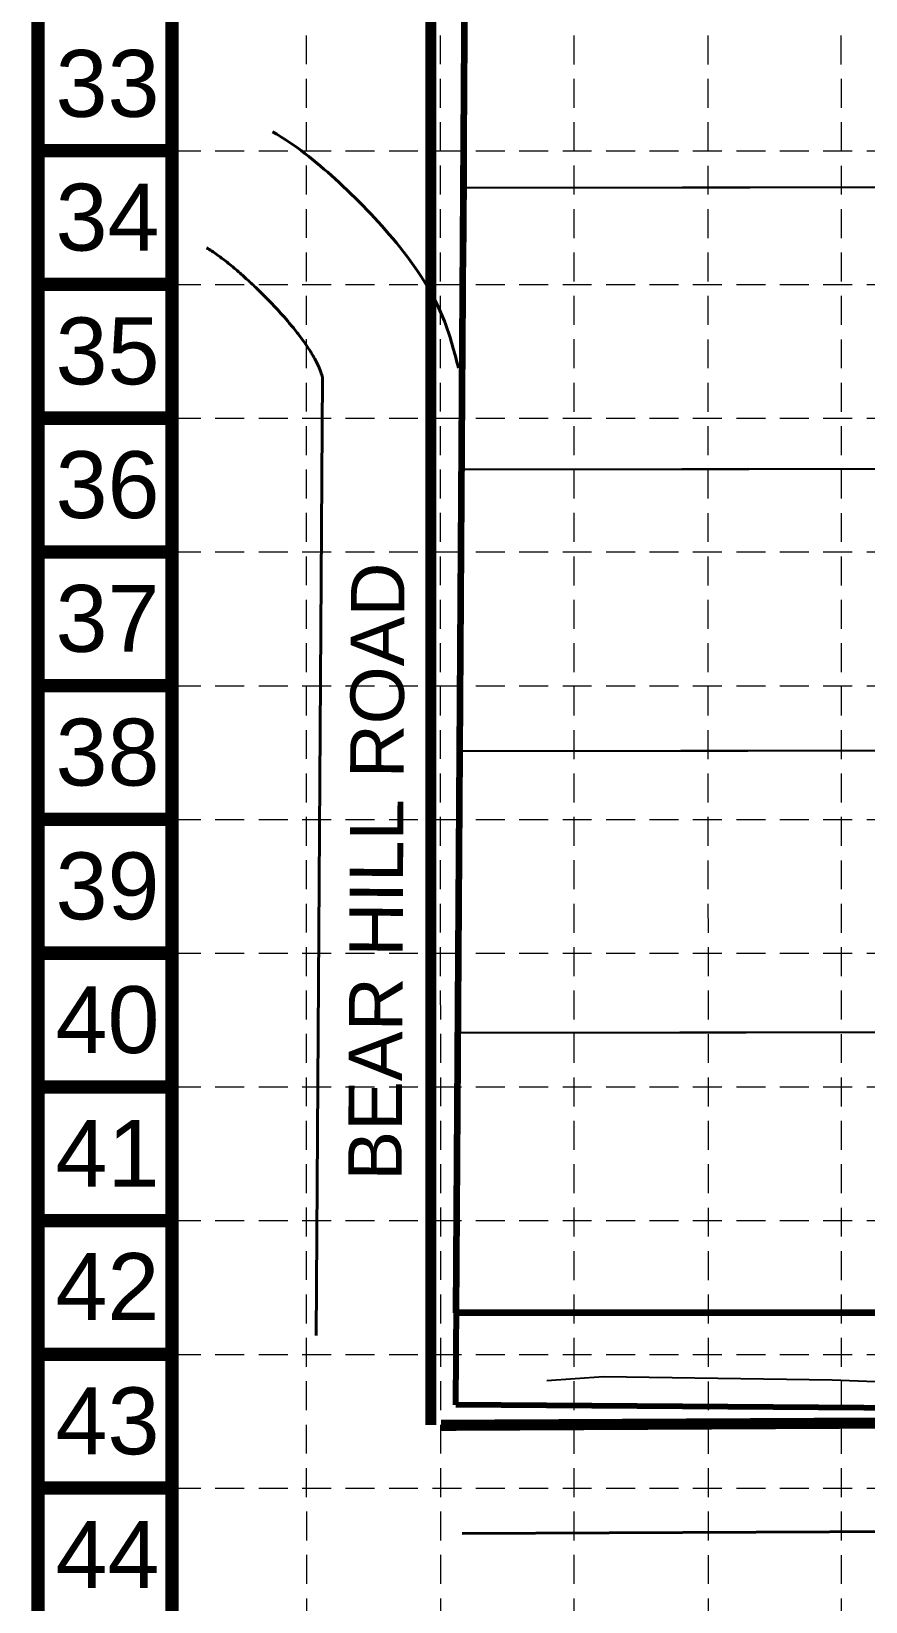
# Model space of a CAD drawing. Header units: feet. Extents: x -406 to 2003, y 7035 to 10885.
# Drawn here: x -406 to -31, y 8188 to 8893 of the extents above; entities that cross this region are included whole.
import ezdxf
from ezdxf.enums import TextEntityAlignment as Align

# ---------------------------------------------------------------- set-up
doc = ezdxf.new("R2010")
doc.units = ezdxf.units.FT
doc.header["$LTSCALE"] = 40
doc.header["$MEASUREMENT"] = 0
doc.linetypes.add('HIDDEN', pattern=[0.375, 0.25, -0.125])
doc.linetypes.add('PHANTOM', pattern=[0.54, 0.24, -0.06, 0.06, -0.06, 0.06, -0.06])
for name, color, linetype in [('BASE', 7, 'Continuous'), ('existing pavement', 4, 'Continuous'), ('GRID', 254, 'HIDDEN'), ('limits of disturbance', 1, 'HIDDEN'), ('lots', 4, 'Continuous'), ('PLAN TEXT', 2, 'Continuous'), ('polys', 7, 'Continuous')]:
    doc.layers.add(name, color=color, linetype=linetype)
for name, color, linetype, lineweight in [('BOUNDLN', 1, 'PHANTOM', 80), ('right of way', 3, 'Continuous', 40), ('SILT FENCE', 200, 'Continuous', 100)]:
    doc.layers.add(name, color=color, linetype=linetype, lineweight=lineweight)
doc.styles.get("Standard").update_dxf_attribs({"font": 'ARIAL.TTF'})

msp = doc.modelspace()

# ---------------------------------------------------------------- linework, layer by layer
at = {"layer": 'BASE', "const_width": 6.01}
for points in [[(2000.04, 7037.84), (2000.04, 10882.21), (-402.69, 10882.21), (-402.69, 7037.84)], [(1939.97, 7097.91), (1939.97, 10822.14), (-342.62, 10822.14), (-342.62, 7097.91)]]:
    msp.add_lwpolyline(points, close=True, dxfattribs=at)
for points in [[(-342.62, 8839.89), (-402.69, 8839.89)], [(-342.62, 8779.82), (-402.69, 8779.82)], [(-342.62, 8719.75), (-402.69, 8719.75)], [(-342.62, 8659.68), (-402.69, 8659.68)], [(-342.62, 8599.61), (-402.69, 8599.61)], [(-342.62, 8539.55), (-402.69, 8539.55)], [(-342.62, 8479.48), (-402.69, 8479.48)], [(-342.62, 8419.41), (-402.69, 8419.41)], [(-342.62, 8359.34), (-402.69, 8359.34)], [(-342.62, 8299.27), (-402.69, 8299.27)], [(-342.62, 8239.21), (-402.69, 8239.21)]]:
    msp.add_lwpolyline(points, dxfattribs=at)
at = {"layer": 'BOUNDLN', "color": 7, "linetype": 'Continuous'}
for p, q in [((-210.92, 9044.54), (-211.61, 8798.86)), ((-210.92, 9044.54), (-211.61, 8798.86)), ((-215.18, 8276.63), (-211.61, 8798.86)), ((-215.18, 8276.63), (-211.61, 8798.86)), ((882.52, 8268.1), (-215.18, 8276.63)), ((882.52, 8268.1), (-215.18, 8276.63))]:
    msp.add_line(p, q, dxfattribs=at)
at = {"layer": 'existing pavement', "color": 7, "linetype": 'Continuous'}
for p, q in [((-148.73, 8289.2, 8.12), (-174.25, 8287.43, 7.82)), ((-148.73, 8289.2, 8.12), (-174.25, 8287.43, 7.82)), ((-46.07, 8287.76, 8.34), (-148.73, 8289.2, 8.12)), ((-46.07, 8287.76, 8.34), (-148.73, 8289.2, 8.12)), ((50.08, 8284.02, 7.92), (-46.07, 8287.76, 8.34)), ((50.08, 8284.02, 7.92), (-46.07, 8287.76, 8.34)), ((-169.76, 8268.36, 7.79), (-148.83, 8268.98, 8.2)), ((-169.76, 8268.36, 7.79), (-148.83, 8268.98, 8.2)), ((-148.83, 8268.98, 8.2), (-47.97, 8267.79, 8.92)), ((-148.83, 8268.98, 8.2), (-47.97, 8267.79, 8.92)), ((-47.97, 8267.79, 8.92), (48.62, 8264.04, 8.6)), ((-47.97, 8267.79, 8.92), (48.62, 8264.04, 8.6))]:
    msp.add_line(p, q, dxfattribs=at)
at = {"layer": 'GRID', "color": 252, "linetype": 'HIDDEN', "lineweight": 0, "ltscale": 1.3}
for p, q in [((-282.01, 7338.19), (-282.33, 10819.88)), ((-221.68, 7338.18), (-222.43, 10819.85)), ((-161.8, 7338.17), (-162.35, 10819.7)), ((-101.41, 7338.16), (-102.36, 10819.6)), ((-41.89, 7338.15), (-42.14, 10820.07)), ((-342.62, 8839.89), (1939.97, 8839.89)), ((-342.62, 8779.82), (1939.97, 8779.82)), ((-342.62, 8719.75), (1939.97, 8719.75)), ((-342.62, 8659.68), (1939.97, 8659.68)), ((-342.62, 8599.61), (1939.97, 8599.61)), ((-342.62, 8539.55), (1939.97, 8539.55)), ((-342.62, 8479.48), (1939.97, 8479.48)), ((-342.62, 8419.41), (1939.97, 8419.41)), ((-342.62, 8359.34), (1939.97, 8359.34)), ((-342.62, 8299.27), (1939.97, 8299.27)), ((-342.62, 8239.21), (1939.97, 8239.21))]:
    msp.add_line(p, q, dxfattribs=at)
at = {"layer": 'limits of disturbance', "ltscale": 3, "const_width": 5}
for points in [[(881.86, 9582.24), (881.86, 10383.55), (881.86, 10400.76), (-226.36, 10400.76), (-226.36, 8267.53)], [(884.81, 9577.22), (1900.01, 9574.45), (1898.17, 8302.69), (1898.16, 8278.46), (-221.7, 8267.4)]]:
    msp.add_lwpolyline(points, dxfattribs=at)
at = {"layer": 'lots', "color": 7, "linetype": 'Continuous'}
for p, q in [((303.12, 8823.76), (-211.54, 8823.25)), ((303.12, 8823.76), (-211.54, 8823.25)), ((303.25, 8697.26), (-212.31, 8696.75)), ((303.25, 8697.26), (-212.31, 8696.75)), ((303.38, 8570.76), (-213.17, 8570.25)), ((303.38, 8570.76), (-213.17, 8570.25)), ((303.5, 8444.26), (-214.04, 8443.75)), ((303.5, 8444.26), (-214.04, 8443.75))]:
    msp.add_line(p, q, dxfattribs=at)
at = {"layer": 'polys', "color": 7, "linetype": 'Continuous'}
for points in [[(-211.19, 8950.25), (-211.54, 8823.25), (303.12, 8823.76), (303, 8950.76)], [(-211.54, 8823.25), (-211.61, 8798.86), (-212.31, 8696.75), (303.25, 8697.26), (303.12, 8823.76)], [(-212.31, 8696.75), (-213.17, 8570.25), (303.38, 8570.76), (303.25, 8697.26)], [(-213.17, 8570.25), (-214.04, 8443.75), (303.5, 8444.26), (303.38, 8570.76)], [(-214.04, 8443.75), (-214.89, 8317.88), (303.63, 8317.83), (303.5, 8444.26)]]:
    msp.add_lwpolyline(points, close=True, dxfattribs=at)
at = {"layer": 'right of way', "color": 7, "linetype": 'Continuous'}
for p, q in [((-214.89, 8317.88), (303.63, 8317.83)), ((-214.89, 8317.88), (303.63, 8317.83)), ((-212.3, 8218.82), (234.69, 8220.76)), ((-212.3, 8218.82), (234.69, 8220.76))]:
    msp.add_line(p, q, dxfattribs=at)
msp.add_lwpolyline([(-277.9, 8307.8), (-274.96, 8738.08)], dxfattribs=at)
msp.add_lwpolyline([(-277.9, 8307.8), (-274.96, 8738.08)], dxfattribs=at)
for points, knots in [([(-213.93, 8742.16), (-215.76, 8749.34), (-220.99, 8769.87), (-240.7, 8799.05), (-267.57, 8826.59), (-287.31, 8842.66), (-297.41, 8848.39)], [0, 0, 0, 0, 22.145968, 63.319863, 103.157411, 138.20696, 138.20696, 138.20696, 138.20696]), ([(-213.93, 8742.16), (-215.76, 8749.34), (-220.99, 8769.87), (-240.7, 8799.05), (-267.57, 8826.59), (-287.31, 8842.66), (-297.41, 8848.39)], [0, 0, 0, 0, 22.145968, 63.319863, 103.157411, 138.20696, 138.20696, 138.20696, 138.20696]), ([(-274.96, 8738.08), (-275.09, 8738.49), (-275.21, 8738.87), (-275.47, 8739.67), (-275.61, 8740.07), (-275.85, 8740.77), (-275.96, 8741.07), (-276.13, 8741.52), (-276.19, 8741.68), (-276.32, 8742.01), (-276.39, 8742.17), (-276.61, 8742.69), (-276.76, 8743.05), (-277.27, 8744.16), (-277.66, 8744.96), (-278.98, 8747.45), (-280.07, 8749.28), (-282.7, 8753.25), (-284.23, 8755.38), (-286.52, 8758.34), (-287.11, 8759.08), (-288.18, 8760.42), (-288.66, 8761), (-289.63, 8762.17), (-290.12, 8762.75), (-291.6, 8764.49), (-292.6, 8765.64), (-295.69, 8769.08), (-297.83, 8771.35), (-301.66, 8775.23), (-303.3, 8776.85), (-306.36, 8779.76), (-307.76, 8781.06), (-309.66, 8782.79), (-310.13, 8783.22), (-311.06, 8784.06), (-311.52, 8784.46), (-312.89, 8785.67), (-313.78, 8786.44), (-316.38, 8788.65), (-318.03, 8789.98), (-321.44, 8792.6), (-323.16, 8793.81), (-325.53, 8795.34), (-326.31, 8795.81), (-327.04, 8796.22)], [13.986418, 13.986418, 13.986418, 13.986418, 16.184019, 16.184019, 18.871229, 18.871229, 21.283422, 21.283422, 22.841868, 22.841868, 24.400314, 24.400314, 27.517207, 27.517207, 33.750991, 33.750991, 45.907845, 45.907845, 58.064699, 58.064699, 62.0369, 62.0369, 65.104583, 65.104583, 68.172267, 68.172267, 74.307635, 74.307635, 86.57837, 86.57837, 95.33603, 95.33603, 102.417474, 102.417474, 104.736145, 104.736145, 107.054815, 107.054815, 111.692156, 111.692156, 120.966837, 120.966837, 132.136383, 132.136383, 138.20696, 138.20696, 138.20696, 138.20696]), ([(-274.96, 8738.08), (-275.09, 8738.49), (-275.21, 8738.87), (-275.47, 8739.67), (-275.61, 8740.07), (-275.85, 8740.77), (-275.96, 8741.07), (-276.13, 8741.52), (-276.19, 8741.68), (-276.32, 8742.01), (-276.39, 8742.17), (-276.61, 8742.69), (-276.76, 8743.05), (-277.27, 8744.16), (-277.66, 8744.96), (-278.98, 8747.45), (-280.07, 8749.28), (-282.7, 8753.25), (-284.23, 8755.38), (-286.52, 8758.34), (-287.11, 8759.08), (-288.18, 8760.42), (-288.66, 8761), (-289.63, 8762.17), (-290.12, 8762.75), (-291.6, 8764.49), (-292.6, 8765.64), (-295.69, 8769.08), (-297.83, 8771.35), (-301.66, 8775.23), (-303.3, 8776.85), (-306.36, 8779.76), (-307.76, 8781.06), (-309.66, 8782.79), (-310.13, 8783.22), (-311.06, 8784.06), (-311.52, 8784.46), (-312.89, 8785.67), (-313.78, 8786.44), (-316.38, 8788.65), (-318.03, 8789.98), (-321.44, 8792.6), (-323.16, 8793.81), (-325.53, 8795.34), (-326.31, 8795.81), (-327.04, 8796.22)], [13.986418, 13.986418, 13.986418, 13.986418, 16.184019, 16.184019, 18.871229, 18.871229, 21.283422, 21.283422, 22.841868, 22.841868, 24.400314, 24.400314, 27.517207, 27.517207, 33.750991, 33.750991, 45.907845, 45.907845, 58.064699, 58.064699, 62.0369, 62.0369, 65.104583, 65.104583, 68.172267, 68.172267, 74.307635, 74.307635, 86.57837, 86.57837, 95.33603, 95.33603, 102.417474, 102.417474, 104.736145, 104.736145, 107.054815, 107.054815, 111.692156, 111.692156, 120.966837, 120.966837, 132.136383, 132.136383, 138.20696, 138.20696, 138.20696, 138.20696])]:
    msp.add_open_spline(points, degree=3, knots=knots, dxfattribs=at)
at = {"layer": 'SILT FENCE', "color": 7, "linetype": 'Continuous'}
for p, q in [((-214.89, 8317.88), (-206.45, 9636.45)), ((303.63, 8317.83), (-214.89, 8317.88))]:
    msp.add_line(p, q, dxfattribs=at)

# ---------------------------------------------------------------- texts
at = {"layer": 'BASE'}
for s, p in [('33', (-371.51, 8870.11)), ('34', (-371.51, 8810.04)), ('35', (-371.51, 8749.97)), ('36', (-371.51, 8689.9)), ('37', (-371.51, 8629.83)), ('38', (-371.51, 8569.76)), ('39', (-371.51, 8509.7)), ('40', (-371.51, 8449.63)), ('41', (-371.51, 8389.56)), ('42', (-371.58, 8329.75)), ('43', (-371.51, 8269.42)), ('44', (-371.51, 8209.36))]:
    msp.add_text(s, height=30.034, dxfattribs=at).set_placement(p, align=Align.MIDDLE_CENTER)
at = {"layer": 'PLAN TEXT', "color": 7, "linetype": 'Continuous'}
msp.add_text('BEAR HILL ROAD', height=24, rotation=89.71973, dxfattribs=at).set_placement((-239.47, 8377.26))

doc.saveas('drawing.dxf')
